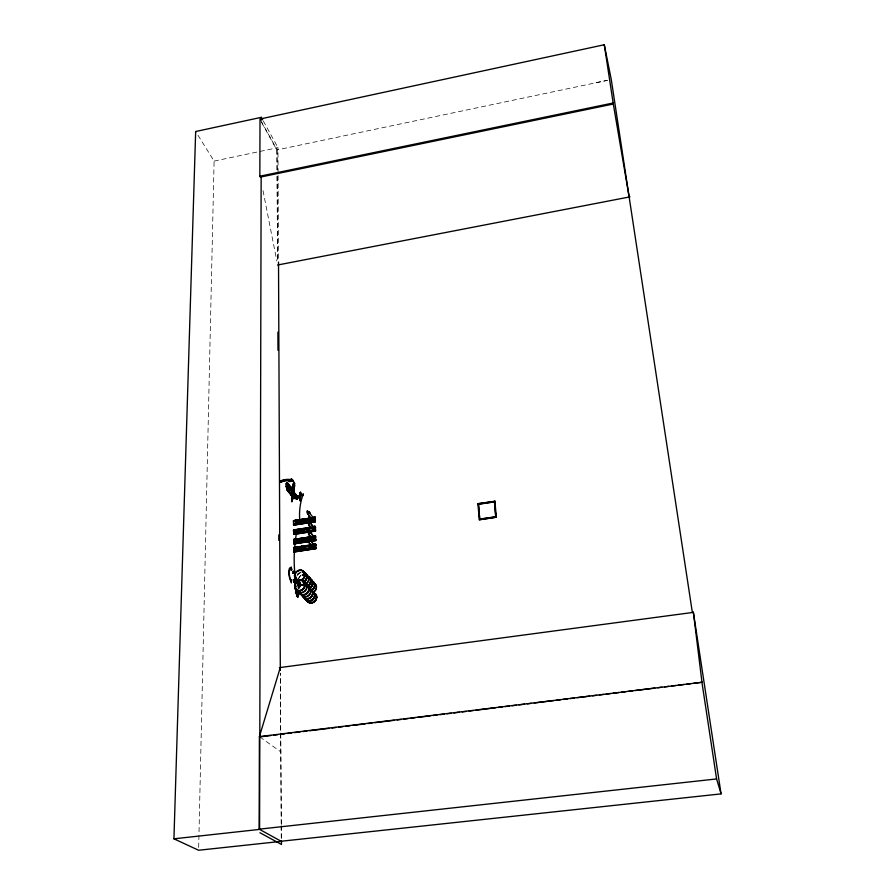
<?xml version="1.0" encoding="UTF-8"?>
<svg xmlns="http://www.w3.org/2000/svg" width="895" height="895" viewBox="0 0 895 895"><rect width="100%" height="100%" fill="white"/><g stroke="black" fill="none" stroke-linecap="round" stroke-linejoin="round"><path stroke-width="0.67" stroke-dasharray="4.47 3.36" d="M198.679 847.453L214.095 161.1L195.658 131.52M296.223 582.41L299.019 585.319L299.008 584.424M299.59 585.162L297.957 582.522L299.68 585.207L296.301 581.828M299.646 585.129L297.05 582.287M214.095 161.1L277.965 147.63L278.099 174.145M260.669 120.21L277.092 149.912L607.19 80.405M596.048 82.664L607.47 80.315M297.912 584.155L300.653 583.741M300.552 584.021L297.822 584.457L297.912 588.339M297.912 584.502L300.664 584.189M300.552 584.961L297.834 585.375L300.675 585.084M297.934 585.576L300.664 585.185M297.934 585.878L300.664 585.475L297.945 585.923M299.12 582.88L301.291 584.558A5.594 4.889 -43.9 0 1 299.21 582.902M300.004 583.853L301.112 584.536M259.807 736.909L280.862 751.945M296.961 581.571C301.458 583.876 298.684 587.377 296.312 582.399M296.211 581.84L298.84 584.625M299.892 583.551L299.019 582.634A5.515 4.822 -43.9 0 0 300.977 584.211M300.239 583.92L301.861 585.643M261.575 122.391L276.835 149.968L276.969 170.766M263.298 120.982L277.965 147.63M300.451 583.674L301.078 584.95M263.018 190.624L276.812 260.96M300.541 583.764L300.261 582.354A5.493 4.799 -44 0 0 301.033 584.703A5.471 4.788 -44 0 1 300.328 582.253A5.504 4.811 -44 0 0 301.134 584.827A5.515 4.822 -44 0 1 300.328 582.309M298.404 584.569L298.449 588.563M298.158 584.301L298.203 588.306M298.125 584.603L298.169 588.608M277.014 176.304L277.573 260.859L277.215 176.27M281.343 824.541L280.325 673.085L281.209 824.586M281.354 825.928L281.433 838.436M278.099 175.543L278.513 260.669M281.041 825.884L281.276 838.559M277.092 149.912L277.193 170.721M298.65 588.977A5.627 4.923 -44.6 0 1 301.067 585.453M299.109 587.545A5.538 4.844 -44.6 0 1 300.988 585.397M297.364 585.71A5.56 4.855 -44.6 0 1 300.507 582.858M298.762 589.089A5.627 4.923 -44.6 0 1 301.179 585.576M299.467 587.914A5.538 4.844 -44.6 0 1 300.272 586.74M297.722 574.087A5.538 4.833 -43.8 0 1 298.785 573.113M300.038 572.42A5.538 4.833 -43.8 0 1 301.38 572.05M298.494 578.808A5.515 4.822 -43.9 0 1 300.865 575.362M297.252 575.642A5.527 4.833 -43.9 0 1 300.384 572.8M297.89 574.288A5.616 4.911 -43.9 0 1 300.239 572.599M298.639 579.043A5.594 4.889 -43.9 0 1 301.056 575.541M297.778 574.165A5.616 4.911 -43.9 0 1 298.863 573.18M301.145 584.838A5.493 4.799 -44 0 1 300.429 582.388A5.504 4.811 -44 0 0 301.134 584.838A5.493 4.799 -44 0 1 300.418 582.376A5.482 4.799 -44 0 0 301.156 584.827M300.608 582.589A5.493 4.799 -44 0 0 300.809 583.876A5.471 4.788 -44 0 1 300.63 582.578"/><path stroke-width="1.34" d="M604.282 44.75L613.299 104.021L260.356 177.098L259.841 176.214L260.009 119.024L604.282 44.75L611.274 79.532L692.361 612.504L693.39 612.37L701.971 682.27L693.647 683.299M262.627 119.773L261.295 117.346L195.658 131.52L173.932 838.816L198.612 850.25L281.287 841.356L259.158 829.173L259.393 736.619L701.971 682.27M261.15 176.93L259.584 829.408L173.932 838.816M261.284 120.12L261.295 117.346M287.384 489.531L287.116 490.259L291.68 495.785L294.186 489.162L292.419 495.852L287.384 489.52L292.027 495.036L291.792 501.804L291.759 495.472M287.34 483.311L287.049 482.729L287.418 483.434M294.153 489.207L292.452 495.159M313.586 518.451L313.619 518.653M313.317 528.162L314.089 527.658M313.563 537.201L313.664 537.884L313.597 537.201M315.085 518.708L314.313 517.769L314.917 519.917L314.123 517.802L314.917 519.917M314.447 545.491L315.588 546.767L314.592 544.686C315.778 545.95 314.089 545.95 313.765 545.29M313.574 545.525L313.731 545.301M313.921 527.681L314.861 527.804M314.66 537.604C314.928 536.653 315.018 538.298 313.541 537.269M313.172 518.608L313.418 518.943M298.001 582.634C294.466 580.363 294.992 579.904 297.923 582.645M295.73 581.012L295.294 580.284L295.831 580.587M301.212 494.633L301.212 493.693L301.212 495.774L301.19 494.969M314.402 537.604L314.548 537.056M314.682 545.693L315.174 545.424M314.738 537.224L314.302 537.403M297.408 596.439L297.039 590.297L297.319 596.45M293.303 487.954C293.661 472.582 293.526 507.622 294.086 483.703L293.739 489.979L294.589 484.486M293.717 491.478L294.556 483.345M303.148 574.724L303.797 575.395L304.244 574.568M304.311 574.926L303.405 574.355A5.527 4.833 -43.9 0 1 304.792 574.266M304.647 584.871L303.908 585.733M301.828 548.467L302.443 547.304M301.794 548.243L302.23 547.427M303.562 548.21L303.383 547.471M295.73 576.134L295.484 576.481M295.596 576.458L295.618 575.899M301.57 530.657L301.749 529.918M295.697 586.27L295.73 585.766M303.148 521.058L302.98 521.785M296.066 586.281L295.249 586.147M292.195 487.518C292.475 489.957 292.564 485.28 292.005 488.894C291.457 488.502 290.349 486.142 291.591 488.144L291.636 495.763L287.105 489.565M291.96 488.782L293.773 482.427L294.634 483.434M291.378 494.778L291.378 494.253M292.71 494.991L292.363 494.23L292.027 495.148M315.689 544.406L315.834 548.669M315.767 545.458L315.174 543.757L312.948 544.104L315.543 544.507L313.317 544.842M315.756 544.731L303.439 546.599M295.272 550.369L315.241 547.393L315.767 548.288L293.862 551.633L293.795 550.772L315.812 547.304L293.851 550.794M314.861 526.17L315.23 526.92L312.646 526.808L314.861 526.17L315.387 527.58M315.443 527.11L295.048 530.287M296.413 530.836L315.454 527.826L296.424 530.746M293.75 533.823L293.627 533.185L315.443 529.952M315.622 537.392L315.029 535.702L312.814 536.34L315.409 536.441L315.029 535.702M293.84 542.594L315.666 539.204L315.689 540.591L311.594 541.206M315.7 540.58L311.594 541.117M315.275 518.127L294.958 521.807L315.286 518.619M309.86 521.528L315.331 520.431L315.297 521.438L293.594 524.794L293.638 523.765L307.153 521.942M293.661 525.119L315.364 521.729L293.672 525.074L293.415 520.733L315.264 517.332L315.219 518.339M315.432 526.618L315.521 531.037L293.75 534.371L293.504 529.952L311.348 527.2M297.722 597.2L298.113 591.684M294.153 494.241L292.094 494.141L294.153 494.241L294.198 495.394L292.117 495.394L292.072 494.241L292.128 495.293L294.209 495.282L294.175 494.129M314.145 518.272L314.279 518.865L314.19 518.306M314.447 528.106L314.413 527.535M293.929 551.958L315.845 548.624L293.918 551.969L293.672 547.505L315.745 544.149M293.784 539.45L311.449 536.978M293.795 540.669L315.611 536.899L293.739 540.435L293.594 539.461L315.599 536.094L315.566 540.166L293.784 543.567L293.717 542.717L315.622 539.417M293.795 539.953L300.608 538.868M308.864 541.609L293.84 543.903L293.594 539.461M293.84 543.388L314.313 540.021M293.672 547.505L293.817 548.4L315.756 544.988L293.761 548.378M315.689 544.328L293.75 547.617L300.709 546.923M293.627 530.12L311.292 527.379M293.761 534.326L315.532 530.992L315.398 529.851M315.353 521.774L315.253 517.31L293.594 520.666L293.616 521.93M293.605 521.226L315.275 517.825L293.594 521.27M313.418 528.274L313.351 527.681M313.854 527.67L315.275 529.146L314.279 527.065L315.074 529.18M313.574 537.817L313.854 537.246M291.255 488.055L290.942 487.439L290.942 488.122M291.289 494.185L291.02 494.924M291.334 494.845L291.412 488.39L291.479 494.331M292.631 488.066L292.363 494.152M292.072 495.148L292.71 494.857M295.462 581.526L296.256 581.347M296.838 498.191L296.301 499.119L296.29 498.28M292.296 493.503L292.408 492.686M291.669 490.583C286.355 483.546 305.665 507.208 292.486 490.986L292.452 490.404M294.075 483.177L294.063 482.439L293.717 483.949L294.164 482.338L294.544 483.434M293.773 482.427L292.05 488.972L294.063 482.439M293.717 491.579L294.265 490.046M259.393 736.619L280.292 667.525L280.314 670.299L278.513 262.067M292.128 495.841L293.851 489.252M314.447 528.184L314.481 527.032L315.253 527.961M295.898 579.994L295.674 578.953L295.921 583.26M307.835 537.906L307.768 539.886M297.632 597.211L298.617 592.512L298.527 595.231M307.611 529.862C308.35 535.87 306.056 527.58 308.909 531.015A2.864 0.817 81.7 0 1 310.33 532.156L313.787 536.776L313.832 539.383L310.386 535.87A2.864 0.817 81.7 0 1 308.954 533.644L307.802 532.514M303.987 585.442L304.378 584.692M303.204 574.59L303.226 575.541M304.49 574.948L303.763 575.608M303.383 540.054L302.521 540.837M301.481 521.192L302.331 520.42M291.848 491.165L296.402 496.781L296.39 495.942M296.211 498.448L296.905 498.918L293.851 495.696M297.006 498.325L291.658 492.776L297.017 498.851M315.823 548.042L315.711 547.471M315.678 539.965L315.096 539.316L295.193 542.314M315.588 536.06L293.672 539.573M315.443 529.874L293.739 533.028M296.402 530.22L315.443 527.323L315.443 527.916M315.443 527.368L293.705 531.16M315.297 521.36L293.448 524.582L315.353 520.979L309.916 521.774M315.342 521.158L314.76 520.487L315.13 520.935M292.464 495.83L291.009 494.152M293.728 540.356L311.516 537.302L303.338 538.533M293.638 533.946L315.51 530.455L293.739 533.756M293.594 521.416L315.275 518.082L293.605 521.438M301.984 548.736L303.394 548.344M301.76 531.149L303.159 530.746M314.537 518.272L313.697 518.406M288.66 491.724C291.334 489.99 289.264 484.922 287.329 482.785L286.187 483.893L286.187 486.421L287.496 490.337M288.671 491.825L289.79 490.594M286.165 483.815L287.418 482.774L291.949 488.245L292.128 495.763L292.643 487.428M291.882 488.871L287.049 482.729M304.054 575.093L303.293 575.25M304.143 575.451L304.49 574.556L303.685 574.232M303.483 584.648L304.334 584.849M303.025 530.948L302.163 531.306M301.939 539.528L302.801 539.17M290.181 480.917A6.768 2.696 -5.2 0 0 281.354 482.136L279.855 482.304L280.415 481.018A7.91 3.155 -5.2 0 1 289.812 479.474L291.602 478.993L293.437 481.241L289.309 481.532L290.103 480.044L289.309 481.532M279.855 482.304L280.482 481.902A7.91 3.155 -5.2 0 1 289.89 480.358L291.68 479.865L291.602 478.993M295.316 579.054L297.364 580.821A5.538 4.844 -43.9 0 1 296.581 578.304M295.585 579.289L295.283 579.848L297.375 581.392M295.887 580.038L295.328 579.848M279.788 481.42L281.276 481.253A6.768 2.707 -5.2 0 1 290.103 480.044M296.95 496.624C297.52 495.17 294.556 496.781 294.712 494.286M302.096 520.487L301.481 521.64M303.371 574.277L303.987 574.087M303.539 584.469L304.121 584.211M291.983 495.271L292.072 501.558M295.126 589.469L295.014 581.291L295.093 585.431M302.577 522.076L301.503 521.74M302.141 529.639L302.89 529.706M302.443 529.661L301.604 530.88M302.264 539.159L303.025 539.226M302.376 547.214L303.55 547.751M303.338 585.274L304.065 585.487M259.841 176.214L613.097 103.014M293.996 571.849C296.48 570.965 290.998 570.853 293.168 571.849M277.607 265.021L630.024 196.844M286.187 483.893L288.324 485.112L289.051 489.285L288.369 490.136L286.187 486.421M289.678 488.088L289.734 490.684M291.871 488.189L292.128 495.763M292.296 492.731L291.748 493.514M300.507 492.843C299.87 518.418 301.257 474.484 300.183 500.428M292.173 497.117L300.105 495.852M292.061 497.307L299.959 496.087M292.184 498.403L299.97 496.971M309.86 513.316L310.028 513.294A2.842 0.805 81.5 0 0 308.618 512.108L308.451 512.13A2.842 0.805 81.5 0 1 309.86 513.316L313.463 518.004L313.507 520.577L309.916 516.974A2.842 0.805 81.5 0 1 308.495 514.726L307.287 513.092L307.253 510.844M307.511 513.54L308.663 514.692A2.842 0.805 81.5 0 0 310.084 516.952L309.916 516.974M312.489 517.567L314.693 516.918L315.208 517.59L293.594 520.689M307.623 520.275L308.764 521.416A2.853 0.805 81.6 0 1 310.173 522.579L313.63 527.244L313.675 529.84L313.463 527.278L310.006 522.602A2.853 0.805 81.6 0 0 308.596 521.449C306.649 518.082 307.231 523.664 308.809 524.034A2.853 0.805 81.6 0 0 310.229 526.271L310.062 526.294A2.853 0.805 81.6 0 1 308.641 524.056L307.332 522.121L307.791 520.241M294.992 523.553L315.286 520.689M293.538 523.944L315.331 520.51M295.014 524.067L301.783 523.027M304.501 522.602L307.209 522.188M312.646 526.808L314.861 526.473M295.059 530.198L311.359 527.692M307.936 529.862L308.741 531.048A2.864 0.817 81.7 0 1 310.162 532.178L313.787 536.776M477.941 503.717L494.98 501.301L477.941 503.717L479.284 519.771L496.333 517.198L494.89 501.111M478.445 504.075L494.543 501.815L495.819 516.818L479.72 519.257L478.445 504.075L479.72 519.257M478.545 504.265L494.543 501.815M308.708 531.238L311.426 530.813L308.708 531.328M313.127 528.363L313.172 530.948L312.702 530.097L315.297 530.198L314.928 529.762L315.387 530.612M308.954 533.644L308.786 533.677A2.864 0.817 81.7 0 0 310.218 535.892L313.664 539.417M312.814 536.34L315.029 536.004M312.892 537.761L295.16 540.457L312.892 537.839M315.23 537.526L314.648 536.575L315.253 538.723L314.447 536.608L315.253 538.723M307.768 537.929L309.043 539.148A2.875 0.817 81.8 0 1 310.453 540.256L313.932 544.842L313.977 547.471L310.52 543.992A2.875 0.817 81.8 0 1 309.077 541.788L307.69 540.233M295.205 542.84L315.465 539.752L315.096 539.316M293.728 543.466L315.689 540.077M293.851 543.858L308.864 541.531M309.077 541.788L308.909 541.811A2.875 0.817 81.8 0 0 310.352 544.015L313.809 547.494L313.765 544.865L310.285 540.289A2.875 0.817 81.8 0 0 308.864 539.17M479.619 519.066L495.819 516.818M315.756 544.91L293.817 548.478M295.238 548.601L313.026 545.827M315.376 545.592L314.783 544.652L314.693 545.749M295.283 550.906L313.082 548.221M313.373 548.165L313.339 545.95L313.474 548.579L313.004 547.729L315.611 547.829L315.241 547.393M295.294 550.984L314.458 548.098L293.717 551.432L315.834 548.154M293.403 579.792L294.063 580.217L293.851 582.253L293.403 579.792L293.851 582.253M293.415 581.795L294.075 582.22M295.708 591.886L297.733 597.312M295.473 592.412L296.021 592.635L295.417 587.053M296.692 596.327L296.267 589.76M692.338 612.393L693.368 612.247L721.068 793.887L281.108 841.255M279.374 667.648L693.39 612.37M259.807 736.909L270.894 735.533M273.669 735.198L277.83 734.683M280.594 734.336L284.755 733.822M287.53 733.486L291.692 732.971M294.455 732.625L300.004 731.942M302.778 731.595L306.929 731.081M309.704 730.745L329.114 728.34M331.888 728.004L336.039 727.49M338.813 727.143L342.975 726.628M345.738 726.293L349.9 725.778M352.675 725.431L365.149 723.887M367.923 723.552L372.074 723.037M374.848 722.69L394.259 720.296M397.033 719.949L401.184 719.435M403.958 719.099L408.12 718.584M410.894 718.237L415.045 717.723M417.82 717.387L430.294 715.843M433.068 715.497L437.23 714.982M439.993 714.646L444.155 714.132M446.929 713.785L451.091 713.27M453.854 712.935L459.403 712.241M462.178 711.905L466.329 711.391M469.103 711.044L473.265 710.529M476.039 710.194L495.438 707.788M498.213 707.453L502.375 706.938M505.138 706.591L509.3 706.077M512.074 705.741L516.236 705.226M518.999 704.88L524.548 704.197M527.323 703.85L531.473 703.336M534.248 703L553.658 700.595M556.433 700.259L560.583 699.745M563.358 699.398L567.519 698.883M570.294 698.547L574.445 698.033M577.219 697.686L589.693 696.142M592.468 695.807L596.629 695.292M599.393 694.945L603.554 694.43M606.329 694.084L610.491 693.58M613.254 693.233L618.803 692.551M621.577 692.204L625.728 691.69M628.503 691.354L632.664 690.839M635.439 690.492L654.838 688.098M657.612 687.752L661.774 687.237M664.537 686.89L668.699 686.387M671.474 686.04L675.635 685.525M678.399 685.178L683.948 684.496M686.722 684.16L690.873 683.646M259.158 829.173L716.593 778.941L721.068 793.887M289.23 480.66L293.359 480.358M302.253 520.331L303.103 520.733M302.353 522.143L301.369 521.326M302.286 540.837L303.371 539.607M299.914 492.731L300.06 500.294M300.205 500.439L300.161 492.876M294.6 485.325L293.929 488.122L293.739 487.059M294.679 485.951L293.806 489.867L294.365 484.016L293.683 487.003M302.488 520.331L303.192 520.924M304.076 584.234L304.714 584.692M304.177 584.558L303.797 584.558A5.627 4.923 -44.6 0 1 309.144 588.496A5.627 4.923 -44.6 0 1 304.859 594.727A5.627 4.923 -44.6 0 1 298.785 591.796M303.517 585.688L304.624 584.681M291.557 488.983L288.57 485.258M259.93 832.73L281.477 844.466L281.455 841.222M291.68 479.865L293.437 481.241M310.062 526.294L313.675 529.84M296.346 580.094L297.811 581.638M297.811 582.197L296.178 580.531L296.267 581.515M297.408 550.872L297.464 547.046M303.83 549.91L303.875 546.084M297.319 542.806L297.375 539.003M297.218 533.275L297.263 529.504M293.504 529.952L293.638 530.925M303.718 541.844L303.763 538.04M303.595 532.301L303.629 528.531M309.043 539.148L307.567 538.029L308.093 540.647M314.615 545.883L315.398 546.8M297.106 524.022L297.162 520.275M303.461 523.038L303.506 519.29M291.602 493.537L296.301 499.119M294.791 494.264L296.312 496.121M307.477 510.944L308.618 512.108M312.489 517.265L313.015 521.684L312.556 521.125M292.385 493.324L296.927 498.862M315.074 517.668L314.693 516.918M292.397 490.315L297.106 495.987M307.69 513.517L307.209 511.66M479.284 519.771L496.333 517.198M286.221 486.421L287.485 490.404M613.299 104.021L629.151 197.012M701.87 681.912L716.593 778.941M290.685 479.597L290.797 480.492M494.454 501.625L495.718 516.639M280.739 481.588L280.806 482.472M303.148 494.801C302.957 491.556 303.192 497.877 302.991 494.678M313.295 518.026L313.339 520.599M312.858 518.015L312.914 521.27M313.037 528.352L313.071 530.545M298.248 592.3L298.27 594.974M295.988 589.95L296.021 592.635M295.596 578.942L295.641 584.648M295.708 587.008L295.73 592.68M295.339 579.02L295.395 584.379M295.294 580.284L295.216 585.431M293.627 579.759L293.649 581.761M277.897 332.123L277.976 350.303M278.792 534.83L278.815 540.423M300.138 523.676A60.468 59.227 -75.6 0 1 303.148 494.264M294.668 571.323A213.066 171.348 -20.3 0 1 297.174 529.392M302.588 585.062A5.549 4.855 -44.6 0 1 309.021 587.78A5.549 4.855 -44.6 0 1 305.408 594.627A5.549 4.855 -44.6 0 1 298.975 591.897M306.884 586.404A5.515 4.833 -44.7 0 1 310.789 591.248A5.515 4.833 -44.7 0 1 306.135 596.596A5.515 4.833 -44.7 0 1 300.619 593.586M304.389 582.589A5.65 4.934 -44.6 0 1 305.083 591.203A5.65 4.934 -44.6 0 1 296.681 589.604M306.202 584.625A5.549 4.855 -44.6 0 1 306.884 593.105A5.549 4.855 -44.6 0 1 298.628 591.528M303.584 584.323A5.549 4.855 -44.6 0 1 304.938 584.301M303.707 584.379A5.627 4.923 -44.6 0 1 309.043 588.384A5.627 4.923 -44.6 0 1 304.759 594.616A5.627 4.923 -44.6 0 1 298.684 591.684M304.121 582.41A5.571 4.878 -44.5 0 1 304.815 590.913A5.571 4.878 -44.5 0 1 296.525 589.335M312.165 590.924A5.56 4.889 -44.9 0 1 312.87 599.437A5.56 4.889 -44.9 0 1 304.58 597.838M306.582 599.818A5.459 4.811 -45 0 0 314.727 601.395A5.459 4.811 -45 0 0 314.022 593.016A5.471 4.811 -45 0 1 314.738 601.406A5.471 4.811 -45 0 1 306.571 599.829A5.471 4.811 -45 0 0 314.671 601.328A5.471 4.811 -45 0 0 313.966 592.938A5.459 4.799 -45 0 1 314.615 601.272A5.459 4.799 -45 0 1 306.482 599.706M308.35 586.919A5.538 4.855 -44.7 0 1 309.043 595.388A5.538 4.855 -44.7 0 1 300.798 593.81M310.241 588.865A5.583 4.9 -44.8 0 1 310.945 597.401A5.504 4.833 -44.8 0 1 303.36 597.066M302.633 595.813A5.583 4.9 -44.8 0 0 310.945 597.401A5.504 4.833 -44.8 0 0 311.415 589.715M305.072 598.844A5.471 4.811 -44.9 0 0 313.205 598.744A5.482 4.822 -44.9 0 0 312.008 590.857A5.471 4.811 -44.9 0 1 313.205 598.744A5.482 4.822 -44.9 0 1 305.061 598.844M310.14 588.753A5.583 4.9 -44.8 0 1 310.845 597.289A5.583 4.9 -44.8 0 1 302.532 595.701M309.983 588.686A5.504 4.833 -44.8 0 1 310.677 597.122A5.504 4.833 -44.8 0 1 302.476 595.544M302.32 574.847A5.594 4.889 -43.9 0 1 308.585 576.962A5.594 4.889 -43.9 0 1 306.448 583.764M305.173 584.469A5.594 4.889 -43.9 0 1 302.443 584.86M306.056 574.59A5.527 4.833 -43.9 0 1 308.35 580.665A5.527 4.833 -43.9 0 1 302.23 584.547M302.868 572.073A5.616 4.911 -43.9 0 1 306.851 576.525A5.482 4.799 -44 0 1 310.699 580.228A5.515 4.822 -44 0 1 308.249 585.688A5.515 4.822 -44 0 0 310.71 580.799A5.515 4.822 -44 0 0 308.048 576.749M306.851 576.525A5.493 4.799 -44 0 1 310.71 580.217A5.493 4.799 -44 0 1 308.238 585.666A5.504 4.811 -44 0 0 310.71 580.217A5.493 4.799 -44 0 0 306.862 576.525A5.504 4.811 -44 0 1 310.71 580.217A5.482 4.799 -44 0 1 308.238 585.666A5.493 4.799 -44 0 0 310.71 580.228A5.515 4.822 -44 0 0 306.862 576.503A5.616 4.911 -43.9 0 1 302.991 582.13M297.867 581.526A5.616 4.911 -43.9 0 1 296.279 578.069M302.723 572.017A5.549 4.844 -43.8 0 1 306.661 576.402A5.549 4.844 -43.8 0 1 302.857 581.94M297.789 581.336A5.549 4.844 -43.8 0 1 296.413 579.233M304.334 572.722A5.538 4.844 -43.9 0 1 307.007 576.783A5.538 4.844 -43.9 0 1 304.457 581.616M304.255 572.52A5.616 4.911 -43.9 0 1 306.963 576.637A5.616 4.911 -43.9 0 1 304.378 581.537M297.968 581.638A5.616 4.911 -43.9 0 1 296.379 578.181M313.888 591.74A5.426 4.766 -44.2 0 0 316.327 586.348A5.426 4.766 -44.2 0 0 312.5 582.679A5.482 4.799 -44.1 0 0 309.827 578.718A5.471 4.788 -44.1 0 1 312.478 582.746A5.471 4.788 -44.1 0 1 309.961 587.523M310.084 578.886A5.56 4.867 -44.1 0 1 312.747 583.652A5.56 4.867 -44.1 0 1 308.976 588.53M310.173 579.087A5.482 4.799 -44.1 0 1 312.825 583.115A5.482 4.799 -44.1 0 1 310.308 587.892M309.972 587.534A5.482 4.799 -44.1 0 0 312.489 582.746A5.437 4.777 -44.2 0 1 316.438 586.46A5.437 4.777 -44.2 0 1 314.011 591.863M312.187 581.28A5.459 4.788 -44.2 0 1 314.839 585.296A5.459 4.788 -44.2 0 1 312.333 590.062A5.538 4.855 -44.2 0 0 314.794 585.162A5.538 4.855 -44.2 0 0 312.109 581.09M311.997 580.978A5.538 4.855 -44.2 0 1 314.682 585.05A5.538 4.855 -44.2 0 1 312.142 589.883M311.852 580.911A5.459 4.788 -44.2 0 1 314.503 584.938A5.459 4.788 -44.2 0 1 311.997 589.704M308.719 578.45A5.56 4.867 -44.1 0 1 312.623 582.197A5.56 4.867 -44.1 0 1 310.129 587.713M292.598 573.203L294.746 573.214L292.598 573.203M291.77 569.287L291.233 570.451L291.222 569.321A6.175 1.857 82.3 0 0 289.253 572.912A6.175 1.857 82.3 0 0 291.322 580.788L291.311 579.636L291.345 582.958L291.334 581.817A7.395 2.226 82.3 0 1 288.85 572.375A7.395 2.226 82.3 0 1 291.211 568.079L291.199 566.949L291.77 569.287M288.436 488.155L287.474 487.797L286.445 484.922L287.966 485.907L288.436 488.155M296.905 498.918L293.817 495.338L296.849 498.951M300.105 497.475L292.195 498.761L300.105 497.475M297.822 532.905L295.104 533.319L297.822 532.972M305.989 531.652L300.541 532.48L305.989 531.731M293.336 490.46L293.806 491.579L293.336 490.46M296.021 551.208L295.887 547.169L296.021 551.208M299.724 550.649L299.579 546.61L299.724 550.649M301.704 550.358L301.559 546.319L301.704 550.358M295.943 543.142L295.797 539.126L295.943 543.142M299.635 542.571L299.489 538.555L299.635 542.571M301.593 542.28L301.447 538.264L301.593 542.28M295.842 533.61L295.697 529.616L295.842 533.61M299.512 533.04L299.377 529.046L299.512 533.04M301.481 532.749L301.335 528.755L301.481 532.749M295.742 524.358L295.607 520.387L295.742 524.358M299.4 523.788L299.266 519.827L299.4 523.788M313.239 540.088L313.295 537.884L313.239 540.088M301.358 523.497L301.212 519.525L301.358 523.497M299.881 590.588A5.594 4.889 -44.5 0 0 304.322 582.142A5.594 4.889 -44.5 0 0 295.216 583.484A5.594 4.889 -44.5 0 0 299.881 590.588M300.06 590.778A5.571 4.878 -44.5 0 0 304.49 582.343A5.571 4.878 -44.5 0 0 295.417 583.685A5.571 4.878 -44.5 0 0 300.06 590.778M299.948 590.678A5.594 4.889 -44.5 0 0 304.401 582.22A5.594 4.889 -44.5 0 0 295.283 583.562A5.594 4.889 -44.5 0 0 299.948 590.678M313.037 599.616A5.471 4.811 -44.9 0 0 312.344 591.237A5.482 4.822 -44.9 0 1 313.049 599.616A5.482 4.822 -44.9 0 1 304.882 598.05A5.471 4.811 -44.9 0 0 313.037 599.616M299.758 580.43A5.56 4.855 -43.8 0 0 304.188 572.039A5.56 4.855 -43.8 0 0 295.115 573.382A5.56 4.855 -43.8 0 0 299.758 580.43A5.571 4.855 -43.8 0 0 304.266 572.106A5.571 4.855 -43.8 0 0 295.182 573.46A5.571 4.855 -43.8 0 0 299.825 580.519M299.937 580.609A5.549 4.844 -43.8 0 0 304.356 572.241A5.549 4.844 -43.8 0 0 295.305 573.583A5.549 4.844 -43.8 0 0 299.937 580.609M310.643 580.754A5.493 4.799 -44 0 0 307.992 576.727A5.482 4.799 -44 0 1 310.632 580.754A5.493 4.799 -44 0 1 308.126 585.543A5.482 4.799 -44 0 0 310.632 580.754M310.912 581.761A5.493 4.799 -44 0 0 308.294 577.051A5.482 4.788 -44 0 1 310.901 581.75A5.493 4.799 -44 0 1 307.186 586.561A5.482 4.788 -44 0 0 310.901 581.75"/></g></svg>
